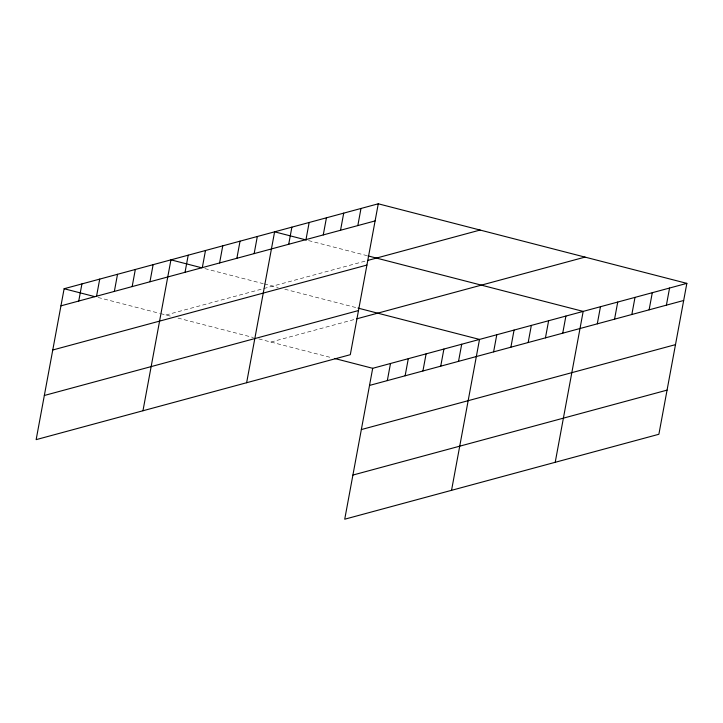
<?xml version="1.0" encoding="UTF-8"?>
<svg xmlns="http://www.w3.org/2000/svg" width="723" height="723" viewBox="0 0 723 723"><rect width="100%" height="100%" fill="white"/><g stroke="black" fill="none" stroke-linecap="round" stroke-linejoin="round"><path stroke-width="0.54" stroke-dasharray="3.62 2.71" d="M165.947 314.984L365.63 261.003M270.863 342.042L355.689 319.105M308.549 240.578L366.886 255.617M204.871 268.604L263.217 283.651M264.275 283.922L278.228 287.519M284.781 289.209L356.909 307.808M98.066 297.478L159.584 313.348M160.642 313.619L171.414 316.394M177.966 318.084L253.375 337.533M258.843 338.942L332.39 357.903"/><path stroke-width="1.08" d="M378.274 203.796L64.121 288.73L36.15 439.638L350.303 354.695L378.274 203.796L686.85 283.362L658.879 434.27L344.726 519.204L372.697 368.305L686.85 283.362M78.744 301.039L81.925 283.913M96.548 296.222L99.72 279.105M114.351 291.414L117.524 274.288M132.155 286.597L135.328 269.48M149.959 281.78L153.131 264.663M142.964 410.754L170.935 259.846L201.69 267.781M185.034 272.3L188.206 255.183M202.313 267.627L205.486 250.51M219.593 262.955L222.765 245.838M236.873 258.283L240.045 241.166M254.153 253.61L257.325 236.493M246.633 382.729L274.604 231.821L306.425 240.027M288.712 244.275L291.884 227.149M305.983 239.602L309.164 222.476M323.262 234.93L326.435 217.804M340.542 230.257L343.714 213.131M357.822 225.585L360.994 208.468M387.32 380.605L390.501 363.488M405.124 375.797L408.296 358.671M422.928 370.98L426.1 353.863M440.732 366.172L443.904 349.046M458.536 361.355L461.708 344.238M451.541 490.33L479.512 339.421L358.002 308.088M493.61 351.875L496.782 334.749M510.89 347.203L514.062 330.077M528.17 342.53L531.342 325.413M545.449 337.858L548.621 320.741M562.729 333.186L565.901 316.068M555.21 462.304L583.181 311.396L367.944 255.888M597.288 323.841L600.461 306.724M614.559 319.177L617.74 302.051M631.839 314.505L635.011 297.379M649.118 309.833L652.291 292.707M666.398 305.16L669.57 288.034M60.949 305.847L375.101 220.913M367.79 260.416L480.108 230.05M52.761 349.995L366.923 265.061M44.329 395.481L358.491 310.547M356.737 318.825L585.015 257.108M369.525 385.422L683.678 300.488M361.337 429.57L675.49 344.636M352.905 475.056L667.067 390.122M64.121 288.73L94.876 296.656M334.505 358.454L372.697 368.305"/></g></svg>
